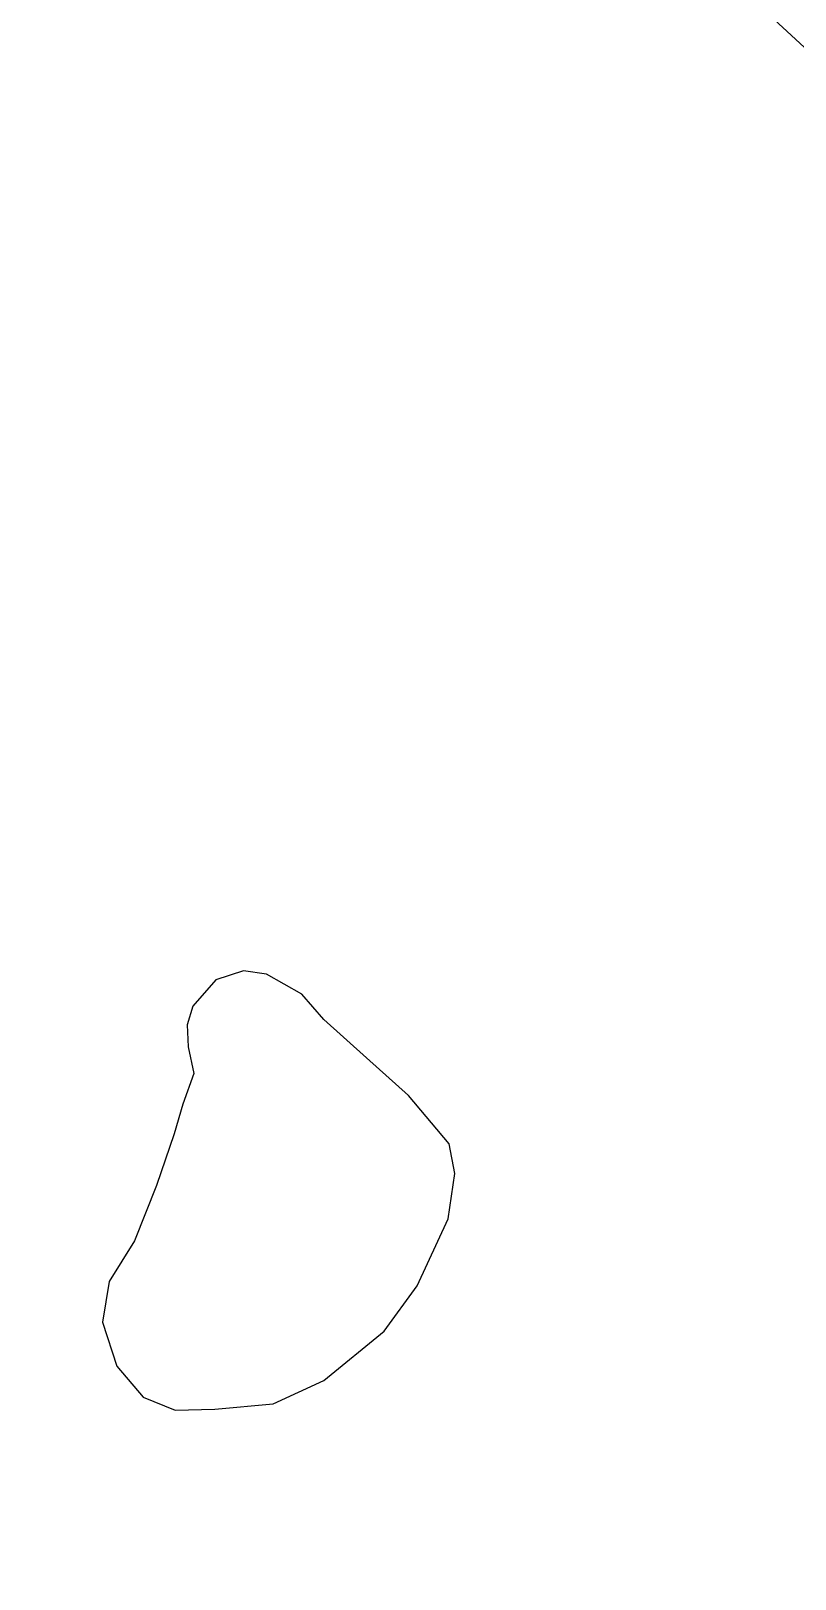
# Model space of a CAD drawing. Header units: inches. Extents: x 653559 to 669309, y 7245317 to 7256454.
# Drawn here: x 657233.9 to 657417.5, y 7252280.2 to 7252652.2 of the extents above; entities that cross this region are included whole.
import ezdxf

# ---------------------------------------------------------------- set-up
doc = ezdxf.new("R2010")
doc.units = ezdxf.units.IN
doc.header["$MEASUREMENT"] = 0
doc.layers.add('Agricola', color=3, linetype='Continuous')
doc.layers.add('Zona Baja', color=130, linetype='Continuous')

msp = doc.modelspace()

# ---------------------------------------------------------------- linework, layer by layer
at = {"layer": 'Agricola', "transparency": 33554613}
msp.add_lwpolyline([(657418.42, 7252270.45), (657427.94, 7252280.77), (657458.11, 7252368.08), (657487.87, 7252405.78), (657502.56, 7252412.13), (657549.78, 7252454.2), (657553.39, 7252459.7), (657556.4, 7252465.54), (657558.79, 7252471.66), (657560.52, 7252478), (657561.58, 7252484.49), (657561.96, 7252491.05), (657561.65, 7252497.61), (657560.66, 7252504.11), (657559, 7252510.47), (657556.68, 7252516.61), (657553.73, 7252522.49), (657550.18, 7252528.02), (657233.87, 7252819.73)], dxfattribs=at)
at = {"layer": 'Zona Baja', "transparency": 33554613}
msp.add_lwpolyline([(657334.41, 7252384.76), (657324.62, 7252396.4), (657314.57, 7252405.4), (657304.25, 7252414.66), (657298.96, 7252420.74), (657290.49, 7252425.51), (657284.93, 7252426.3), (657278.32, 7252424.18), (657272.76, 7252417.83), (657271.44, 7252413.34), (657271.7, 7252408.04), (657273.03, 7252401.69), (657270.38, 7252394.29), (657268.26, 7252387.14), (657264.03, 7252374.71), (657258.74, 7252361.48), (657252.65, 7252351.69), (657251.07, 7252341.9), (657254.51, 7252331.32), (657260.86, 7252323.91), (657268.53, 7252320.73), (657278.05, 7252321), (657292.08, 7252322.32), (657304.25, 7252327.88), (657318.8, 7252339.78), (657326.74, 7252350.63), (657334.15, 7252366.77), (657335.73, 7252377.62)], close=True, dxfattribs=at)

doc.saveas('drawing.dxf')
